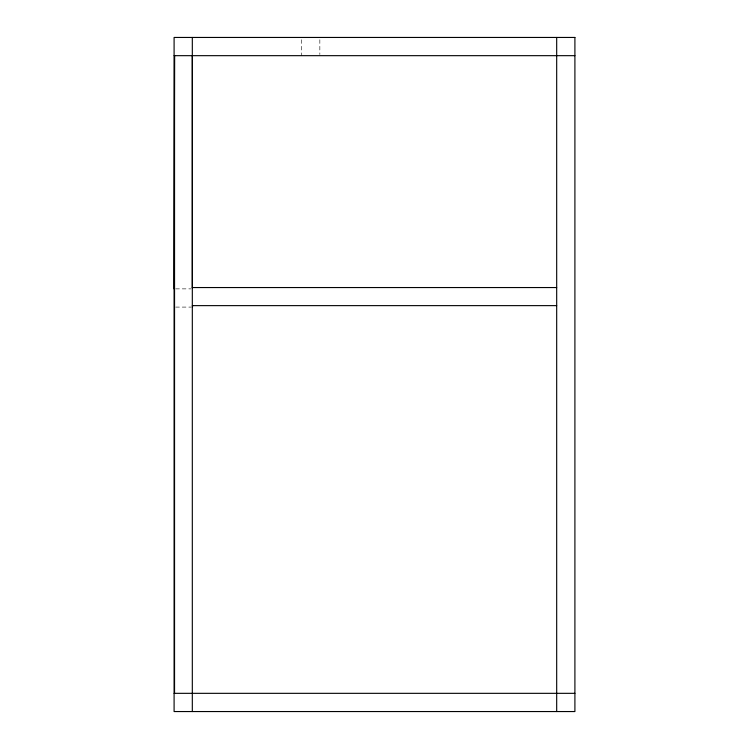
<?xml version="1.0" encoding="UTF-8"?>
<svg xmlns="http://www.w3.org/2000/svg" width="749" height="749" viewBox="0 0 749 749"><rect width="100%" height="100%" fill="white"/><g stroke="black" fill="none" stroke-linecap="round" stroke-linejoin="round"><path stroke-width="0.56" stroke-dasharray="3.75 2.81" d="M175.678 288.871L191.173 288.871M175.678 307.09L191.173 307.09M319.842 39.725L319.842 54.527M301.622 39.725L301.622 55.669"/><path stroke-width="1.12" d="M192.315 287.71L192.315 55.669M174.096 55.669L574.904 55.669M192.315 287.55L556.685 287.55M174.096 288.871L174.545 55.669L174.545 693.331M192.315 305.629L556.685 305.629M192.315 307.09L192.765 305.629M174.096 693.331L574.904 693.331M556.685 37.45L556.685 711.55M192.315 37.45L192.315 711.55M574.904 37.45L174.096 37.45L174.096 711.55L574.904 711.55L574.904 37.45"/></g></svg>
